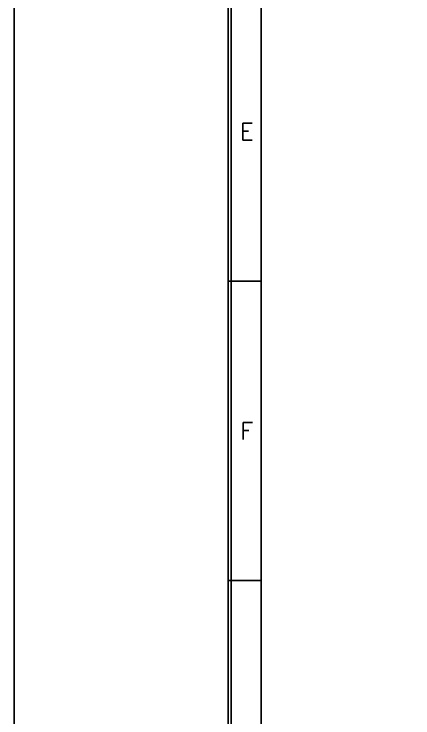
# Model space of a CAD drawing. Header units: millimetres. Extents: x 19 to 859, y 22 to 702.
# Drawn here: x 19.1 to 58.6, y 389.6 to 459.5 of the extents above; entities that cross this region are included whole.
import ezdxf
from ezdxf.enums import TextEntityAlignment as Align

# ---------------------------------------------------------------- set-up
doc = ezdxf.new("R2010")
doc.units = ezdxf.units.MM
for name, color, linetype in [('20', 2, 'Continuous'), ('30', 3, 'Continuous'), ('70', 7, 'Continuous')]:
    doc.layers.add(name, color=color, linetype=linetype)
doc.styles.add('SIMPLEX', font='SIMPLEX')

msp = doc.modelspace()

# ---------------------------------------------------------------- linework, layer by layer
msp.add_lwpolyline([(19.082, 603.511), (858.998, 603.511), (858.998, 22.473), (19.082, 22.473)], close=True)
at = {"layer": '20', "color": 7}
msp.add_line((43.566, 341.869), (43.566, 578.182), dxfattribs=at)
at = {"layer": '30', "color": 7}
for p, q in [((40.299, 432.949), (43.566, 432.949)), ((40.299, 403.249), (43.566, 403.249))]:
    msp.add_line(p, q, dxfattribs=at)
at = {"layer": '70', "color": 7}
for points in [[(416.499, 314.149), (40.299, 314.149), (40.299, 581.449), (416.499, 581.449)], [(416.202, 314.446), (40.596, 314.446), (40.596, 581.152), (416.202, 581.152)]]:
    msp.add_lwpolyline(points, close=True, dxfattribs=at)

# ---------------------------------------------------------------- texts
at = {"layer": '30', "color": 7, "style": 'SIMPLEX'}
for s, p in [('E', (42.131, 447.799)), ('F', (42.131, 418.099))]:
    msp.add_text(s, height=1.683, dxfattribs=at).set_placement(p, align=Align.MIDDLE)

doc.saveas('drawing.dxf')
